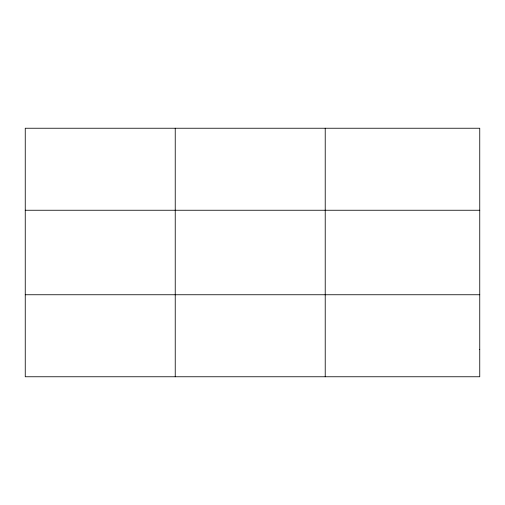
<?xml version="1.0" encoding="UTF-8"?>
<svg xmlns="http://www.w3.org/2000/svg" width="505" height="505" viewBox="0 0 505 505"><rect width="100%" height="100%" fill="white"/><g stroke="black" fill="none" stroke-linecap="round" stroke-linejoin="round"><path stroke-width="0.76" d="M175.235 128.238L175.235 376.762M325.22 128.238L325.22 376.762M25.25 210.25L479.75 210.25M25.25 294.75L479.75 294.75M479.75 349.422L479.75 376.762L25.25 376.762L25.25 128.238L479.75 128.238L479.75 349.422"/></g></svg>
